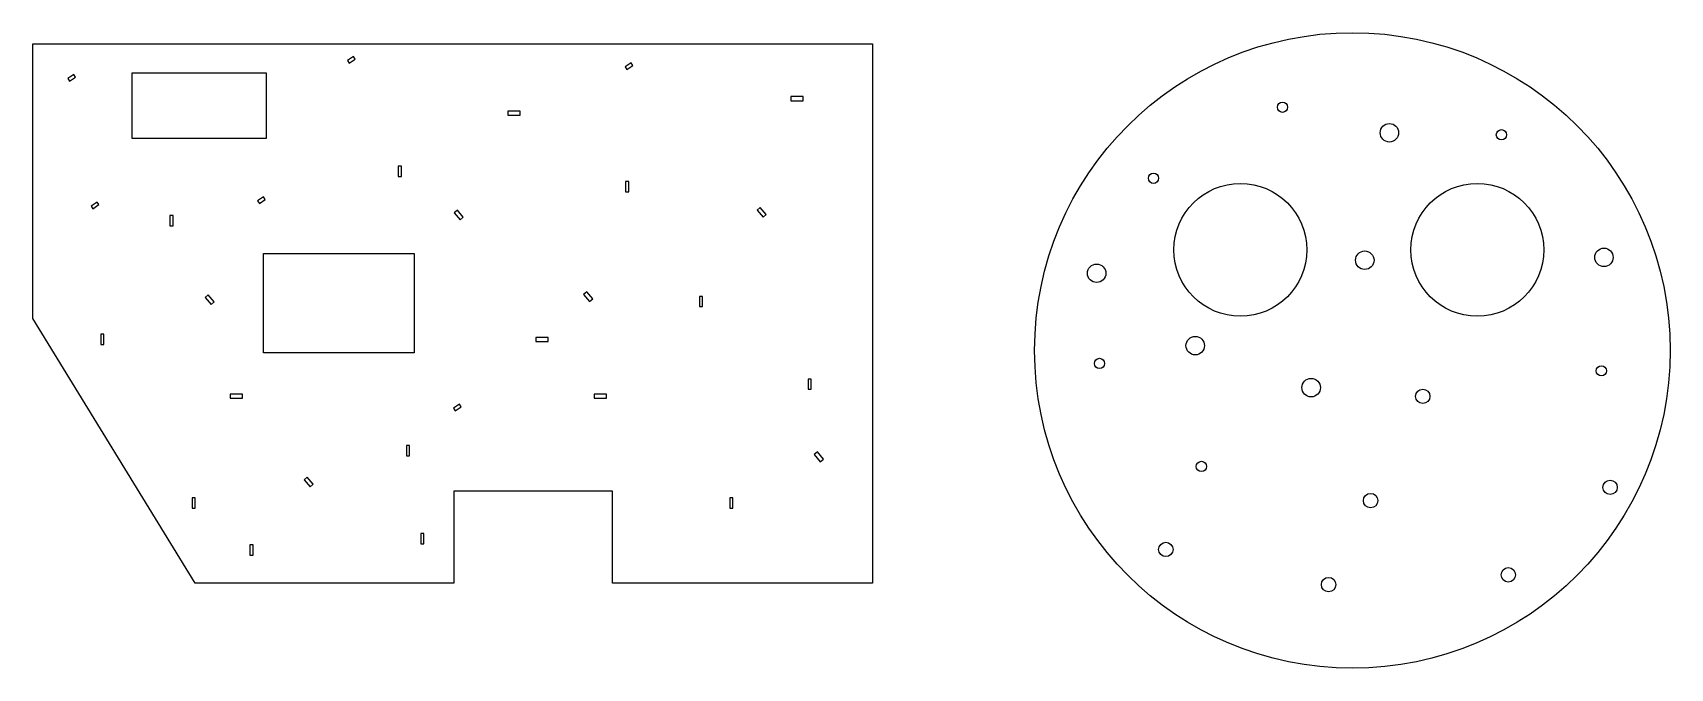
# Model space of a CAD drawing. Header units: inches. Extents: x 5 to 164, y -23 to 39.
import ezdxf

# ---------------------------------------------------------------- set-up
doc = ezdxf.new("R2010")
doc.units = ezdxf.units.IN
doc.header["$MEASUREMENT"] = 0
doc.layers.add('Columns', color=7, linetype='Continuous')
doc.layers.add('Slabs', color=7, linetype='Continuous')

msp = doc.modelspace()

# ---------------------------------------------------------------- linework, layer by layer
at = {"layer": 'Columns'}
for points in [[(35.2, 36.57), (35.37, 36.32), (35.95, 36.71), (35.78, 36.96)], [(7.98, 34.82), (8.15, 34.57), (8.73, 34.96), (8.56, 35.21)], [(62.24, 35.96), (62.41, 35.71), (62.99, 36.1), (62.82, 36.35)], [(78.39, 33.06), (78.39, 32.66), (79.59, 32.66), (79.59, 33.06)], [(50.82, 31.66), (50.82, 31.26), (52.02, 31.26), (52.02, 31.66)], [(40.15, 25.29), (40.45, 25.29), (40.45, 26.29), (40.15, 26.29)], [(62.29, 23.8), (62.59, 23.8), (62.59, 24.8), (62.29, 24.8)], [(10.25, 22.4), (10.42, 22.15), (11, 22.55), (10.83, 22.79)], [(26.45, 22.91), (26.62, 22.66), (27.2, 23.05), (27.03, 23.3)], [(17.92, 20.48), (18.22, 20.48), (18.22, 21.48), (17.92, 21.48)], [(46.17, 21.06), (46.48, 21.32), (45.9, 22.01), (45.6, 21.75)], [(75.67, 21.32), (75.97, 21.58), (75.4, 22.27), (75.09, 22.01)], [(21.92, 12.81), (22.23, 13.07), (21.65, 13.76), (21.34, 13.51)], [(58.77, 13.1), (59.08, 13.36), (58.51, 14.05), (58.2, 13.79)], [(69.47, 12.61), (69.77, 12.61), (69.77, 13.61), (69.47, 13.61)], [(11.18, 8.93), (11.48, 8.93), (11.48, 9.93), (11.18, 9.93)], [(53.53, 9.6), (53.53, 9.2), (54.73, 9.2), (54.73, 9.6)], [(80.06, 4.56), (80.36, 4.56), (80.36, 5.56), (80.06, 5.56)], [(23.78, 4.09), (23.78, 3.69), (24.98, 3.69), (24.98, 4.09)], [(59.22, 4.09), (59.22, 3.69), (60.42, 3.69), (60.42, 4.09)], [(45.53, 2.71), (45.7, 2.46), (46.28, 2.85), (46.11, 3.1)], [(40.94, -1.91), (41.24, -1.91), (41.24, -0.91), (40.94, -0.91)], [(81.23, -2.49), (81.54, -2.23), (80.96, -1.54), (80.66, -1.8)], [(31.56, -4.94), (31.86, -4.68), (31.29, -3.99), (30.98, -4.25)], [(20.08, -7.02), (20.38, -7.02), (20.38, -6.02), (20.08, -6.02)], [(72.44, -7.02), (72.74, -7.02), (72.74, -6.02), (72.44, -6.02)], [(42.33, -10.48), (42.63, -10.48), (42.63, -9.48), (42.33, -9.48)], [(25.71, -11.58), (26.01, -11.58), (26.01, -10.58), (25.71, -10.58)]]:
    msp.add_lwpolyline(points, close=True, dxfattribs=at)
for centre, radius in [((126.25, 32.03), 0.5), ((136.66, 29.54), 0.9), ((147.57, 29.35), 0.5), ((113.69, 25.11), 0.5), ((134.26, 17.13), 0.9), ((157.55, 17.41), 0.9), ((108.15, 15.86), 0.9), ((117.75, 8.81), 0.9), ((108.43, 7.08), 0.5), ((157.3, 6.36), 0.5), ((129.04, 4.72), 0.9), ((139.91, 3.87), 0.7), ((118.35, -2.95), 0.5), ((158.15, -4.99), 0.7), ((134.83, -6.28), 0.7), ((114.89, -11.04), 0.7), ((130.74, -14.46), 0.7), ((148.24, -13.51), 0.7)]:
    msp.add_circle(centre, radius, dxfattribs=at)
at = {"layer": 'Slabs'}
msp.add_lwpolyline([(4.56, 11.47), (4.56, 38.21), (86.32, 38.21), (86.32, -14.33), (61.02, -14.33), (61.02, -5.36), (45.57, -5.36), (45.57, -14.33), (20.36, -14.33), (4.56, 11.47)], dxfattribs=at)
for points in [[(14.23, 35.37), (27.27, 35.37), (27.27, 28.98), (14.23, 28.98)], [(27.01, 17.77), (41.69, 17.77), (41.69, 8.1), (27.01, 8.1)]]:
    msp.add_lwpolyline(points, close=True, dxfattribs=at)
for centre, radius in [((133.06, 8.34), 30.95), ((122.15, 18.14), 6.47), ((145.22, 18.14), 6.47)]:
    msp.add_circle(centre, radius, dxfattribs=at)

doc.saveas('drawing.dxf')
